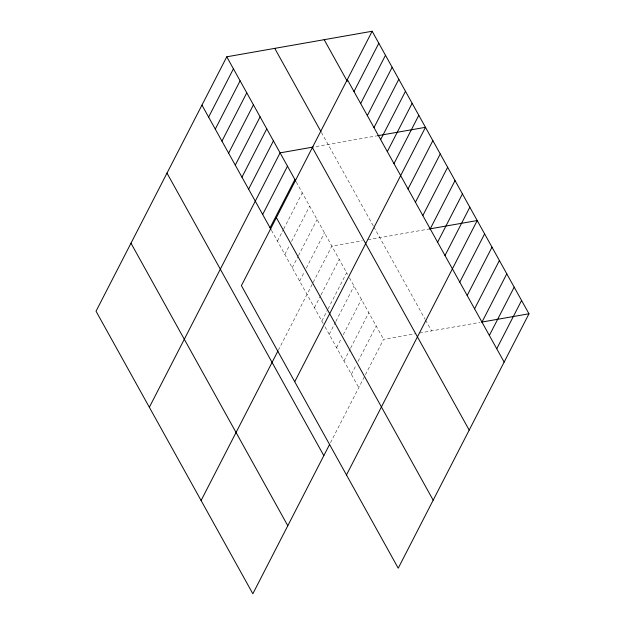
<?xml version="1.0" encoding="UTF-8"?>
<svg xmlns="http://www.w3.org/2000/svg" width="625" height="625" viewBox="0 0 625 625"><rect width="100%" height="100%" fill="white"/><g stroke="black" fill="none" stroke-linecap="round" stroke-linejoin="round"><path stroke-width="0.47" stroke-dasharray="3.12 2.34" d="M277.453 241.125L283.211 229.914M283.656 229.055L302.273 192.828M284.844 254.445L289.719 244.961M291.492 241.508L309.664 206.148M292.234 267.766L298 256.555M298.445 255.687L317.062 219.469M299.633 281.086L304.508 271.602M306.281 268.148L324.453 232.789M278.312 350.273L312.781 283.195M313.227 282.328L331.844 246.109L362.289 240.75M314.414 307.727L320.617 295.648M321.062 294.789L339.234 259.422M321.805 321.047L327.57 309.828M328.016 308.969L346.633 272.742M329.203 334.359L335.406 322.289M335.852 321.43L354.023 286.062M336.594 347.68L341.469 338.195M343.242 334.742L361.414 299.383M343.984 361L350.195 348.93M350.633 348.062L368.812 312.703M351.383 374.32L356.258 364.836M358.031 361.383L376.203 326.023M330.477 442.703L364.977 375.57M365.422 374.703L383.594 339.344L415.883 333.664M316.078 146.547L376.547 135.914M367.828 239.781L429.25 228.984M419.578 333.016L480.047 322.391M321.406 132.43L373.352 226.016M373.812 226.852L425.102 319.258M425.562 320.086L431.57 330.906M296.266 182.008L347.555 274.406M349.406 277.742L383.594 339.344M271.445 230.305L323.195 323.539M325.039 326.867L358.773 387.641"/><path stroke-width="0.94" d="M372.156 31.25L241.406 285.656L398.227 568.195L528.969 313.789L372.156 31.25L226.773 56.805L96.031 311.211L252.844 593.75L329.641 444.32M208.617 117.109L233.438 68.812M215.281 129.117L240.109 80.82M221.945 141.125L246.773 92.828M228.617 153.133L253.437 104.836M235.281 165.141L260.102 116.844M241.945 177.148L266.766 128.852M248.609 189.156L273.43 140.859M149.344 407.273L280.094 152.867L313.305 147.031M262.664 214.484L287.484 166.188M270.055 227.805L294.883 179.508M353.992 91.555L378.82 43.258M360.664 103.562L385.484 55.266M367.328 115.57L392.148 67.273M373.992 127.578L398.812 79.281M380.656 139.586L405.477 91.289M201.094 500.516L277.891 351.086M387.32 151.594L412.141 103.297M393.984 163.602L418.805 115.305M294.727 381.719L425.469 127.312L377.5 135.742M408.039 188.93L432.867 140.633M415.438 202.25L440.258 153.953M422.828 215.57L447.648 167.273M430.219 228.891L455.039 180.594M437.609 242.211L462.437 193.914M445.008 255.531L469.828 207.227M346.477 474.953L477.219 220.547L429.25 228.984M459.789 282.164L484.617 233.867M467.188 295.484L492.008 247.187M474.578 308.805L499.398 260.508M481.969 322.125L506.789 273.828M489.359 335.445L514.188 287.148M496.758 348.766L521.578 300.469M481.922 322.055L528.969 313.789M347.328 79.547L504.148 362.086M324.18 39.688L347.281 81.312M274.75 48.375L320.961 131.625M312.375 147.562L469.195 430.102M226.773 56.805L295.805 181.172M276.359 217.641L433.18 500.18M201.953 105.102L270.984 229.469M167 173.117L323.82 455.656M130.984 243.195L287.805 525.734"/></g></svg>
